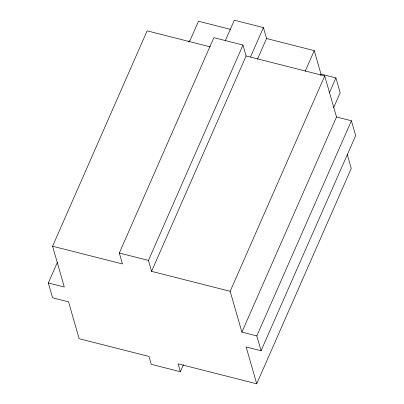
<?xml version="1.0" encoding="UTF-8"?>
<svg xmlns="http://www.w3.org/2000/svg" width="404" height="404" viewBox="0 0 404 404"><rect width="100%" height="100%" fill="white"/><g stroke="black" fill="none" stroke-linecap="round" stroke-linejoin="round"><path stroke-width="0.61" d="M57.449 262.216L48.318 282.977L64.302 287.037L52.591 246.218L147.132 30.84L210.317 46.884M188.734 41.819L189.239 40.673M189.395 41.92L198.48 21.23L230.74 29.421M52.591 246.218L122.457 263.958L119.321 253.035L213.862 37.658L242.976 45.051L246.112 55.974L151.571 271.347L230.179 291.309L241.895 332.123L256.813 335.911L261.07 350.743L246.147 346.955L256.722 383.8L178.113 363.842L180.376 371.731L151.263 364.337L149 356.449L79.133 338.714L68.559 301.864L52.576 297.809L48.318 282.977M225.22 40.89L234.305 20.2L263.418 27.593L266.549 38.516L257.469 59.201M151.571 271.347L148.435 260.423L242.976 45.051M250.551 56.903L263.418 27.593M305.171 71.316L314.256 50.626L266.549 38.516M180.376 371.731L183.416 364.802M320.493 75.275L320.998 74.124L314.256 50.626M230.179 291.309L324.725 75.932L246.112 55.974M329.356 92.839L335.921 77.916L320.998 74.124M333.613 107.671L340.173 92.743L335.921 77.916M241.895 332.123L336.507 116.988L324.725 75.932M256.813 335.911L351.424 120.776L336.507 116.988M261.07 350.743L355.682 135.608L351.424 120.776M256.722 383.8L351.268 168.423L347.304 154.621M119.321 253.035L148.435 260.423"/></g></svg>
